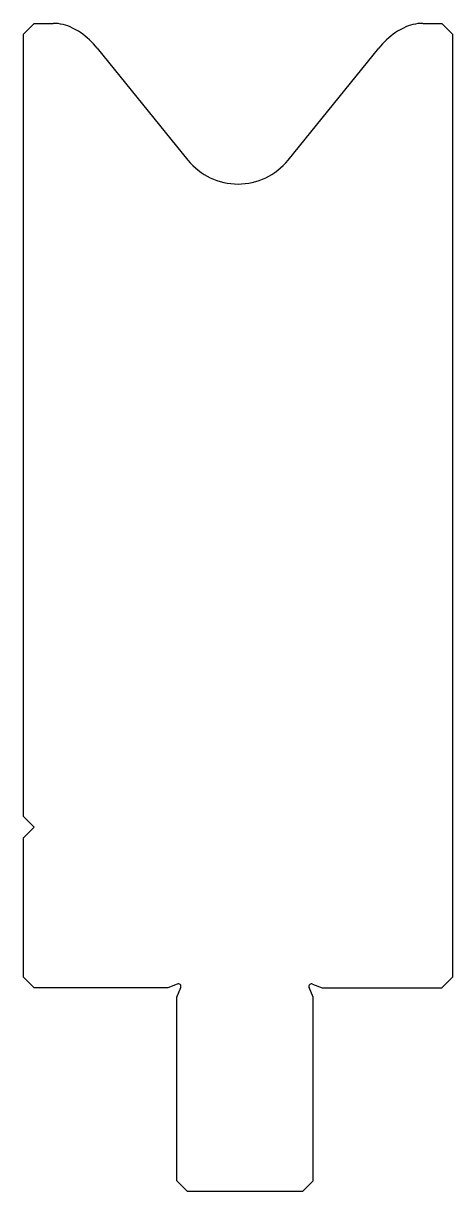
# Model space of a CAD drawing. Header units: metres. Extents: x 84 to 124, y 94 to 203.
import ezdxf

# ---------------------------------------------------------------- set-up
doc = ezdxf.new("R2010")
doc.units = ezdxf.units.M

msp = doc.modelspace()

# ---------------------------------------------------------------- linework, layer by layer
for p, q in [((84.9639, 202.765505), (83.9639, 201.765505)), ((84.9639, 202.765505), (86.732352, 202.765505)), ((121.195448, 202.765505), (122.9639, 202.765505)), ((123.9639, 201.765505), (122.9639, 202.765505)), ((83.9639, 128.765505), (83.9639, 201.765505)), ((123.9639, 201.765505), (123.9639, 113.765505)), ((90.846166, 200.441099), (99.301024, 190.000219)), ((108.626776, 190.000219), (117.081634, 200.441099)), ((83.9639, 128.765505), (84.9639, 127.765505)), ((84.9639, 127.765505), (83.9639, 126.765505)), ((83.9639, 113.765505), (83.9639, 126.765505)), ((83.9639, 113.765505), (84.9639, 112.765505)), ((122.9639, 112.765505), (123.9639, 113.765505)), ((97.4139, 112.765505), (84.9639, 112.765505)), ((98.30733, 113.135576), (97.4139, 112.765505)), ((98.2639, 111.915505), (98.633971, 112.808935)), ((110.9639, 111.915505), (110.593829, 112.808935)), ((110.92047, 113.135576), (111.8139, 112.765505)), ((111.8139, 112.765505), (122.9639, 112.765505)), ((98.2639, 94.765505), (98.2639, 111.915505)), ((110.9639, 94.765505), (110.9639, 111.915505)), ((98.2639, 94.765505), (99.2639, 93.765505)), ((109.9639, 93.765505), (99.2639, 93.765505)), ((109.9639, 93.765505), (110.9639, 94.765505))]:
    msp.add_line(p, q)
for centre, radius, start, end in [((86.732352, 198.765505), 4, 63.098454, 90), ((121.195448, 198.765505), 4, 90, 116.901546), ((85.964925, 196.91437), 6, 56.410666, 64.561389), ((84.628999, 195.406536), 8, 39, 54.414433), ((123.298801, 195.406536), 8, 125.585567, 141), ((121.962875, 196.91437), 6, 115.438611, 123.589334), ((103.9639, 193.776142), 6, 219, 321), ((98.403001, 112.904606), 0.25, 337.5, 112.5), ((110.824799, 112.904606), 0.25, 67.5, 202.5)]:
    msp.add_arc(centre, radius, start, end)

doc.saveas('drawing.dxf')
